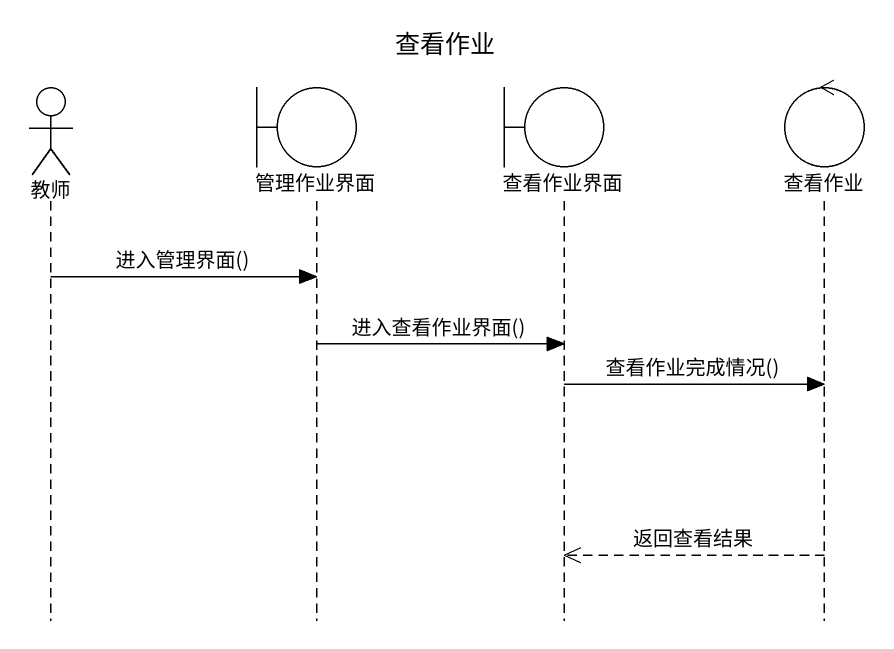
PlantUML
@startuml
title 查看作业
hide footbox
actor 教师
boundary 管理作业界面
boundary 查看作业界面
control 查看作业

教师 -> 管理作业界面 : 进入管理界面()
管理作业界面 -> 查看作业界面 : 进入查看作业界面()
查看作业界面 -> 查看作业 : 查看作业完成情况()
查看作业 -->> 查看作业界面 : 返回查看结果
@enduml
